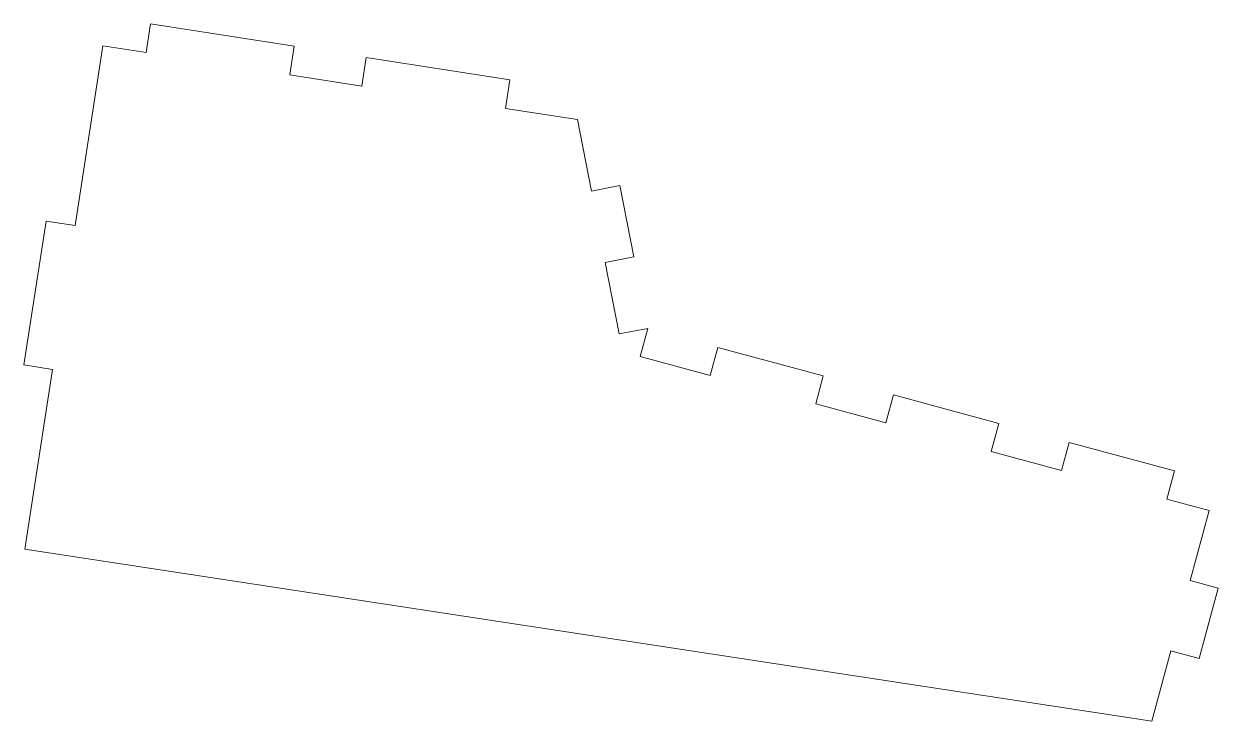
# Model space of a CAD drawing. Header units: millimetres. Extents: x -28 to 136, y -51 to 45.
import ezdxf

# ---------------------------------------------------------------- set-up
doc = ezdxf.new("R2010")
doc.units = ezdxf.units.MM

msp = doc.modelspace()

# ---------------------------------------------------------------- linework, layer by layer
at = {"color": 7, "linetype": 'Continuous', "lineweight": 15}
for p, q in [((-11.49, 40.85), (-10.87, 44.8)), ((-10.87, 44.8), (8.89, 41.73)), ((-21.25, 17.07), (-17.42, 41.77)), ((-17.42, 41.77), (-11.49, 40.85)), ((8.89, 41.73), (8.28, 37.78)), ((18.16, 36.24), (18.77, 40.2)), ((18.77, 40.2), (38.53, 37.13)), ((8.28, 37.78), (18.16, 36.24)), ((38.53, 37.13), (37.92, 33.17)), ((37.92, 33.17), (47.8, 31.64)), ((47.8, 31.64), (49.71, 21.82)), ((49.71, 21.82), (53.64, 22.59)), ((53.64, 22.59), (55.55, 12.77)), ((-28.28, -2.08), (-25.21, 17.68)), ((-25.21, 17.68), (-21.25, 17.07)), ((55.55, 12.77), (51.62, 12.01)), ((51.62, 12.01), (53.53, 2.19)), ((53.53, 2.19), (57.46, 2.95)), ((57.46, 2.95), (56.41, -0.91)), ((66.06, -3.52), (67.11, 0.34)), ((67.11, 0.34), (81.59, -3.58)), ((56.41, -0.91), (66.06, -3.52)), ((-24.33, -2.7), (-28.28, -2.08)), ((-28.16, -27.4), (-24.33, -2.7)), ((81.59, -3.58), (80.54, -7.44)), ((90.2, -10.05), (91.24, -6.19)), ((91.24, -6.19), (105.72, -10.11)), ((80.54, -7.44), (90.2, -10.05)), ((105.72, -10.11), (104.68, -13.97)), ((114.33, -16.58), (115.37, -12.72)), ((115.37, -12.72), (129.85, -16.64)), ((104.68, -13.97), (114.33, -16.58)), ((129.85, -16.64), (128.81, -20.5)), ((128.81, -20.5), (134.6, -22.07)), ((134.6, -22.07), (131.99, -31.72)), ((126.76, -51.02), (-28.16, -27.4)), ((131.99, -31.72), (135.85, -32.76)), ((135.85, -32.76), (133.24, -42.42)), ((129.37, -41.37), (126.76, -51.02)), ((133.24, -42.42), (129.37, -41.37))]:
    msp.add_line(p, q, dxfattribs=at)

doc.saveas('drawing.dxf')
